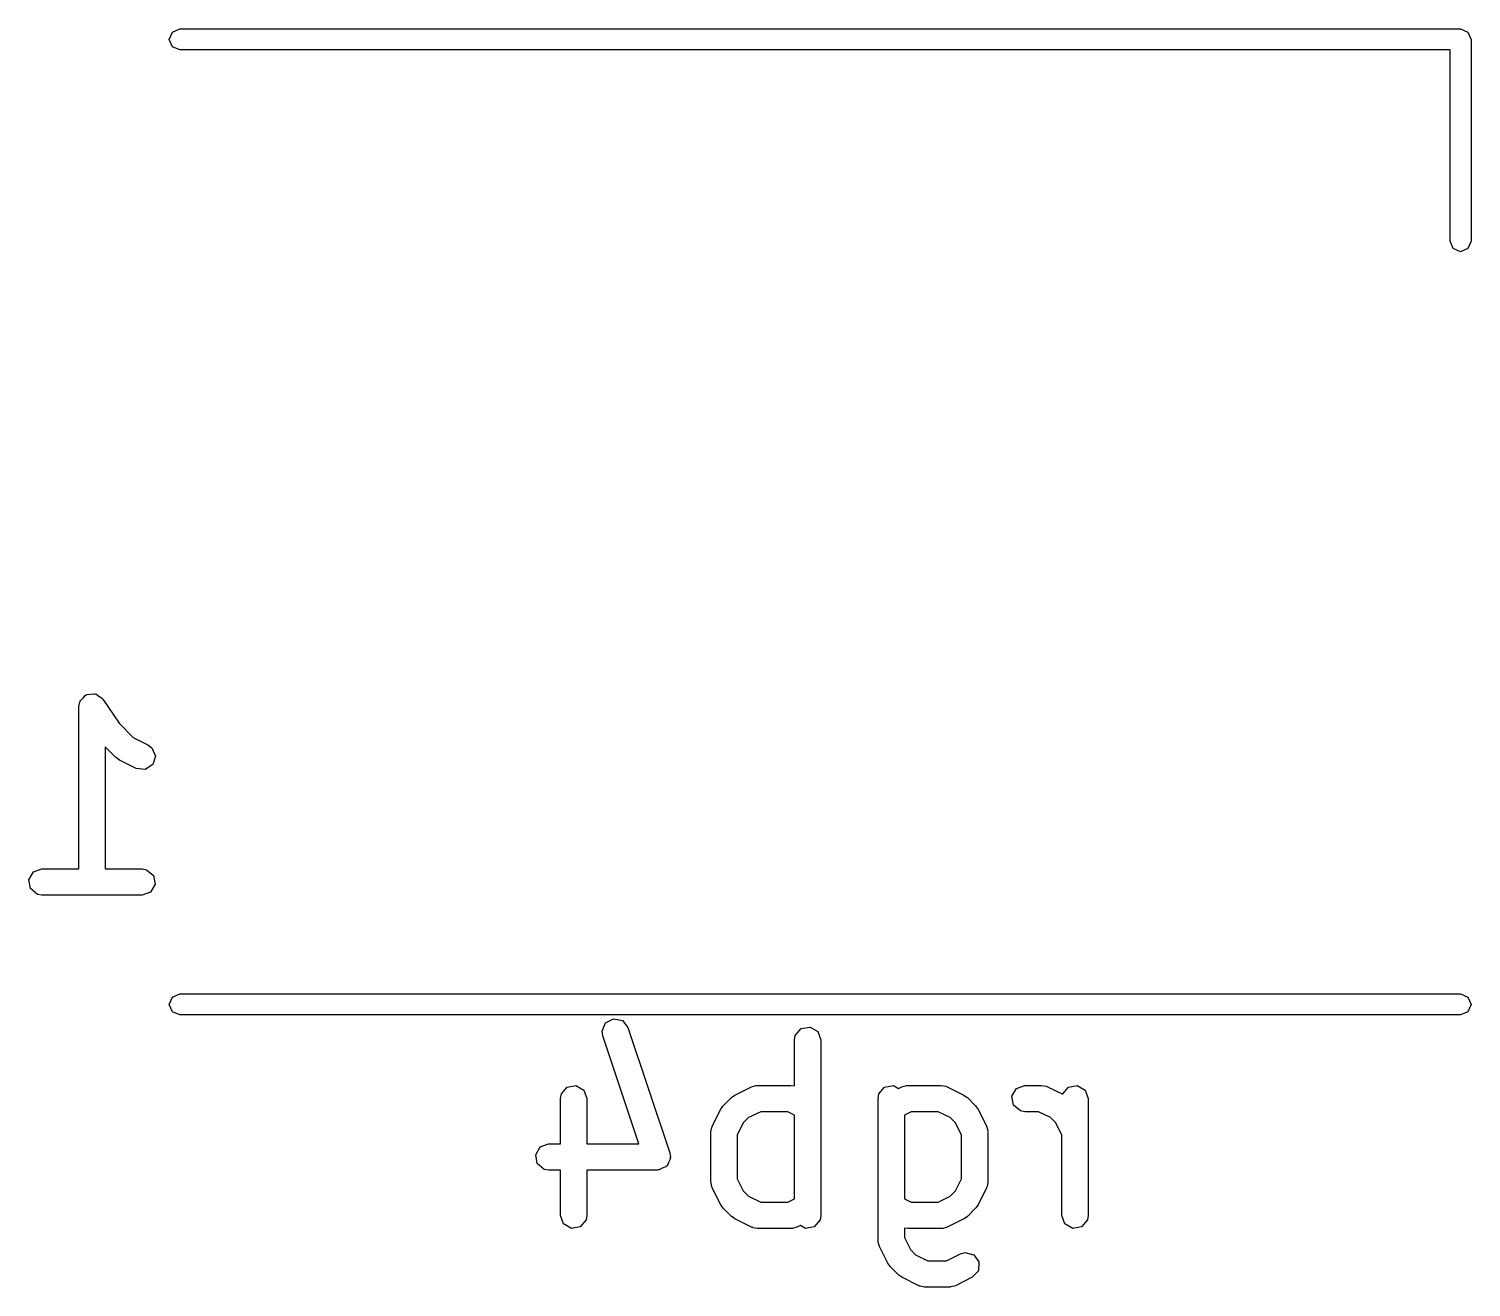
# Model space of a CAD drawing. Extents: x 129 to 198.8, y -112.3 to -31.2.
# Drawn here: x 132.99 to 141.21, y -112.26 to -105.09 of the extents above; entities that cross this region are included whole.
import ezdxf

# ---------------------------------------------------------------- set-up
doc = ezdxf.new("R2010")
doc.units = 0
doc.layers.add('BLACK', color=7, linetype='CONTINUOUS')

msp = doc.modelspace()

# ---------------------------------------------------------------- linework, layer by layer
at = {"layer": 'BLACK', "linetype": 'CONTINUOUS'}
for p, q in [((133.79, -105.15), (133.808, -105.108)), ((133.808, -105.108), (133.85, -105.09)), ((133.85, -105.09), (141.15, -105.09)), ((141.15, -105.09), (141.192, -105.108)), ((141.192, -105.108), (141.21, -105.15)), ((133.808, -105.192), (133.79, -105.15)), ((133.85, -105.21), (133.808, -105.192)), ((141.09, -105.21), (133.85, -105.21)), ((141.09, -106.3), (141.09, -105.21)), ((141.21, -105.15), (141.21, -106.3)), ((141.108, -106.342), (141.09, -106.3)), ((141.15, -106.36), (141.108, -106.342)), ((141.192, -106.342), (141.15, -106.36)), ((141.21, -106.3), (141.192, -106.342)), ((133.283, -108.919), (133.299, -108.904)), ((133.299, -108.904), (133.312, -108.887)), ((133.312, -108.887), (133.317, -108.887)), ((133.317, -108.887), (133.32, -108.884)), ((133.32, -108.884), (133.342, -108.882)), ((133.342, -108.882), (133.363, -108.879)), ((133.363, -108.879), (133.367, -108.881)), ((133.367, -108.881), (133.371, -108.88)), ((133.371, -108.88), (133.389, -108.893)), ((133.389, -108.893), (133.407, -108.904)), ((133.407, -108.904), (133.409, -108.908)), ((133.409, -108.908), (133.412, -108.911)), ((133.412, -108.911), (133.504, -109.047)), ((133.275, -108.952), (133.28, -108.927)), ((133.275, -109.877), (133.275, -108.952)), ((133.28, -108.927), (133.282, -108.923)), ((133.282, -108.923), (133.283, -108.919)), ((133.504, -109.047), (133.585, -109.129)), ((133.585, -109.129), (133.669, -109.171)), ((133.487, -109.244), (133.425, -109.181)), ((133.425, -109.181), (133.425, -109.877)), ((133.669, -109.171), (133.69, -109.187)), ((133.69, -109.187), (133.711, -109.234)), ((133.711, -109.234), (133.696, -109.283)), ((133.489, -109.244), (133.487, -109.244)), ((133.507, -109.258), (133.489, -109.244)), ((133.602, -109.305), (133.507, -109.258)), ((133.653, -109.311), (133.602, -109.305)), ((133.696, -109.283), (133.653, -109.311)), ((132.99, -109.939), (133.016, -109.895)), ((133.016, -109.895), (133.064, -109.877)), ((133.064, -109.877), (133.275, -109.877)), ((133.425, -109.877), (133.636, -109.877)), ((133.636, -109.877), (133.661, -109.882)), ((133.661, -109.882), (133.701, -109.915)), ((132.999, -109.99), (132.99, -109.939)), ((133.71, -109.965), (133.684, -110.01)), ((133.701, -109.915), (133.71, -109.965)), ((133.039, -110.023), (132.999, -109.99)), ((133.064, -110.027), (133.039, -110.023)), ((133.636, -110.027), (133.064, -110.027)), ((133.684, -110.01), (133.636, -110.027)), ((133.79, -110.65), (133.808, -110.608)), ((133.808, -110.608), (133.85, -110.59)), ((133.85, -110.59), (141.15, -110.59)), ((141.15, -110.59), (141.192, -110.608)), ((141.192, -110.608), (141.21, -110.65)), ((133.808, -110.692), (133.79, -110.65)), ((133.85, -110.71), (133.808, -110.692)), ((141.15, -110.71), (133.85, -110.71)), ((141.192, -110.692), (141.15, -110.71)), ((141.21, -110.65), (141.192, -110.692)), ((136.258, -110.803), (136.277, -110.755)), ((136.262, -110.828), (136.258, -110.803)), ((136.277, -110.755), (136.322, -110.731)), ((136.322, -110.731), (136.373, -110.741)), ((136.373, -110.741), (136.404, -110.781)), ((136.404, -110.781), (136.643, -111.495)), ((137.358, -110.827), (137.391, -110.787)), ((137.391, -110.787), (137.442, -110.779)), ((137.442, -110.779), (137.486, -110.804)), ((137.486, -110.804), (137.504, -110.852)), ((136.467, -111.444), (136.262, -110.828)), ((137.354, -110.852), (137.358, -110.827)), ((137.354, -111.114), (137.354, -110.852)), ((137.504, -110.852), (137.504, -111.852)), ((136.025, -111.16), (136.058, -111.121)), ((136.058, -111.121), (136.108, -111.112)), ((136.108, -111.112), (136.153, -111.138)), ((137.014, -111.166), (137.109, -111.119)), ((137.109, -111.119), (137.134, -111.111)), ((137.134, -111.111), (137.139, -111.112)), ((137.139, -111.112), (137.143, -111.111)), ((137.143, -111.111), (137.333, -111.111)), ((137.333, -111.111), (137.354, -111.114)), ((137.834, -111.16), (137.867, -111.121)), ((137.867, -111.121), (137.918, -111.112)), ((137.918, -111.112), (137.947, -111.129)), ((137.947, -111.129), (137.966, -111.119)), ((137.966, -111.119), (137.991, -111.111)), ((137.991, -111.111), (137.996, -111.112)), ((137.996, -111.112), (138, -111.111)), ((138, -111.111), (138.19, -111.111)), ((138.19, -111.111), (138.216, -111.115)), ((138.216, -111.115), (138.22, -111.118)), ((138.22, -111.118), (138.224, -111.119)), ((138.224, -111.119), (138.319, -111.166)), ((138.593, -111.173), (138.618, -111.128)), ((138.618, -111.128), (138.667, -111.111)), ((138.667, -111.111), (138.762, -111.111)), ((138.762, -111.111), (138.788, -111.115)), ((138.788, -111.115), (138.791, -111.118)), ((138.791, -111.118), (138.795, -111.119)), ((138.795, -111.119), (138.882, -111.162)), ((138.882, -111.16), (138.915, -111.121)), ((138.915, -111.121), (138.965, -111.112)), ((138.965, -111.112), (139.01, -111.138)), ((136.02, -111.186), (136.025, -111.16)), ((136.02, -111.444), (136.02, -111.186)), ((136.153, -111.138), (136.17, -111.186)), ((136.17, -111.186), (136.17, -111.444)), ((136.947, -111.228), (136.995, -111.18)), ((136.995, -111.18), (137.013, -111.167)), ((137.013, -111.167), (137.014, -111.166)), ((137.83, -111.186), (137.834, -111.16)), ((137.83, -111.995), (137.83, -111.186)), ((138.319, -111.166), (138.337, -111.18)), ((138.337, -111.18), (138.339, -111.18)), ((138.339, -111.18), (138.386, -111.228)), ((138.602, -111.223), (138.593, -111.173)), ((138.882, -111.162), (138.882, -111.16)), ((139.01, -111.138), (139.027, -111.186)), ((139.027, -111.186), (139.027, -111.852)), ((136.885, -111.343), (136.933, -111.247)), ((136.933, -111.247), (136.946, -111.229)), ((136.946, -111.229), (136.947, -111.228)), ((137.092, -111.295), (137.062, -111.325)), ((137.161, -111.261), (137.092, -111.295)), ((137.316, -111.261), (137.161, -111.261)), ((137.354, -111.28), (137.316, -111.261)), ((137.354, -111.758), (137.354, -111.28)), ((138.018, -111.261), (137.98, -111.28)), ((137.98, -111.28), (137.98, -111.758)), ((138.173, -111.261), (138.018, -111.261)), ((138.241, -111.295), (138.173, -111.261)), ((138.272, -111.325), (138.241, -111.295)), ((138.386, -111.228), (138.399, -111.246)), ((138.399, -111.246), (138.4, -111.247)), ((138.4, -111.247), (138.448, -111.343)), ((138.641, -111.256), (138.602, -111.223)), ((138.667, -111.261), (138.641, -111.256)), ((138.744, -111.261), (138.667, -111.261)), ((138.813, -111.295), (138.744, -111.261)), ((138.843, -111.325), (138.813, -111.295)), ((136.877, -111.376), (136.882, -111.351)), ((136.877, -111.662), (136.877, -111.376)), ((136.882, -111.351), (136.885, -111.347)), ((136.885, -111.347), (136.885, -111.343)), ((137.062, -111.325), (137.027, -111.394)), ((138.306, -111.394), (138.272, -111.325)), ((138.448, -111.343), (138.455, -111.368)), ((138.455, -111.368), (138.454, -111.372)), ((138.454, -111.372), (138.456, -111.376)), ((138.456, -111.376), (138.456, -111.662)), ((138.877, -111.394), (138.843, -111.325)), ((135.879, -111.506), (135.904, -111.462)), ((135.904, -111.462), (135.952, -111.444)), ((135.952, -111.444), (136.02, -111.444)), ((136.17, -111.444), (136.467, -111.444)), ((137.027, -111.394), (137.027, -111.644)), ((138.306, -111.644), (138.306, -111.394)), ((138.877, -111.852), (138.877, -111.394)), ((135.887, -111.557), (135.879, -111.506)), ((136.645, -111.532), (136.635, -111.55)), ((136.643, -111.495), (136.646, -111.521)), ((136.646, -111.521), (136.644, -111.526)), ((136.644, -111.526), (136.645, -111.532)), ((135.927, -111.59), (135.887, -111.557)), ((135.952, -111.594), (135.927, -111.59)), ((136.02, -111.594), (135.952, -111.594)), ((136.02, -111.852), (136.02, -111.594)), ((136.571, -111.594), (136.17, -111.594)), ((136.17, -111.594), (136.17, -111.852)), ((136.577, -111.592), (136.571, -111.594)), ((136.582, -111.593), (136.577, -111.592)), ((136.6, -111.583), (136.582, -111.593)), ((136.62, -111.576), (136.6, -111.583)), ((136.623, -111.572), (136.62, -111.576)), ((136.628, -111.569), (136.623, -111.572)), ((136.635, -111.55), (136.628, -111.569)), ((136.879, -111.666), (136.877, -111.662)), ((136.878, -111.67), (136.879, -111.666)), ((136.885, -111.695), (136.878, -111.67)), ((136.933, -111.791), (136.885, -111.695)), ((137.027, -111.644), (137.062, -111.713)), ((138.272, -111.713), (138.306, -111.644)), ((138.448, -111.695), (138.4, -111.791)), ((138.449, -111.691), (138.448, -111.695)), ((138.451, -111.688), (138.449, -111.691)), ((138.456, -111.662), (138.451, -111.688)), ((136.934, -111.792), (136.933, -111.791)), ((136.947, -111.81), (136.934, -111.792)), ((137.062, -111.713), (137.092, -111.743)), ((137.092, -111.743), (137.161, -111.777)), ((137.161, -111.777), (137.316, -111.777)), ((137.316, -111.777), (137.354, -111.758)), ((137.98, -111.758), (138.018, -111.777)), ((138.018, -111.777), (138.173, -111.777)), ((138.173, -111.777), (138.241, -111.743)), ((138.241, -111.743), (138.272, -111.713)), ((138.4, -111.791), (138.387, -111.809)), ((136.038, -111.901), (136.02, -111.852)), ((136.17, -111.852), (136.166, -111.878)), ((136.995, -111.858), (136.947, -111.81)), ((136.996, -111.858), (136.995, -111.858)), ((137.014, -111.872), (136.996, -111.858)), ((137.109, -111.919), (137.014, -111.872)), ((137.504, -111.852), (137.499, -111.878)), ((138.319, -111.872), (138.224, -111.919)), ((138.32, -111.871), (138.319, -111.872)), ((138.339, -111.858), (138.32, -111.871)), ((138.386, -111.81), (138.339, -111.858)), ((138.387, -111.809), (138.386, -111.81)), ((138.895, -111.901), (138.877, -111.852)), ((139.027, -111.852), (139.023, -111.878)), ((136.082, -111.926), (136.038, -111.901)), ((136.133, -111.917), (136.082, -111.926)), ((136.166, -111.878), (136.133, -111.917)), ((137.114, -111.92), (137.109, -111.919)), ((137.117, -111.923), (137.114, -111.92)), ((137.143, -111.927), (137.117, -111.923)), ((137.333, -111.927), (137.143, -111.927)), ((137.338, -111.926), (137.333, -111.927)), ((137.342, -111.927), (137.338, -111.926)), ((137.367, -111.919), (137.342, -111.927)), ((137.387, -111.91), (137.367, -111.919)), ((137.416, -111.926), (137.387, -111.91)), ((137.466, -111.917), (137.416, -111.926)), ((137.499, -111.878), (137.466, -111.917)), ((138, -111.927), (137.98, -111.924)), ((137.98, -111.924), (137.98, -111.978)), ((138.19, -111.927), (138, -111.927)), ((138.195, -111.926), (138.19, -111.927)), ((138.199, -111.927), (138.195, -111.926)), ((138.224, -111.919), (138.199, -111.927)), ((138.939, -111.926), (138.895, -111.901)), ((138.99, -111.917), (138.939, -111.926)), ((139.023, -111.878), (138.99, -111.917)), ((137.831, -111.999), (137.83, -111.995)), ((137.83, -112.004), (137.831, -111.999)), ((137.838, -112.029), (137.83, -112.004)), ((137.885, -112.124), (137.838, -112.029)), ((137.98, -111.978), (138.014, -112.046)), ((138.014, -112.046), (138.044, -112.076)), ((138.044, -112.076), (138.113, -112.111)), ((138.113, -112.111), (138.22, -112.111)), ((138.22, -112.111), (138.3, -112.071)), ((138.3, -112.071), (138.325, -112.064)), ((138.325, -112.064), (138.375, -112.076)), ((138.375, -112.076), (138.405, -112.117)), ((138.405, -112.117), (138.402, -112.168)), ((137.886, -112.125), (137.885, -112.124)), ((137.899, -112.144), (137.886, -112.125)), ((137.947, -112.191), (137.899, -112.144)), ((137.948, -112.192), (137.947, -112.191)), ((137.966, -112.205), (137.948, -112.192)), ((138.402, -112.168), (138.367, -112.205)), ((138.062, -112.253), (137.966, -112.205)), ((138.066, -112.253), (138.062, -112.253)), ((138.07, -112.256), (138.066, -112.253)), ((138.095, -112.261), (138.07, -112.256)), ((138.238, -112.261), (138.095, -112.261)), ((138.242, -112.259), (138.238, -112.261)), ((138.247, -112.26), (138.242, -112.259)), ((138.272, -112.253), (138.247, -112.26)), ((138.367, -112.205), (138.272, -112.253))]:
    msp.add_line(p, q, dxfattribs=at)

doc.saveas('drawing.dxf')
